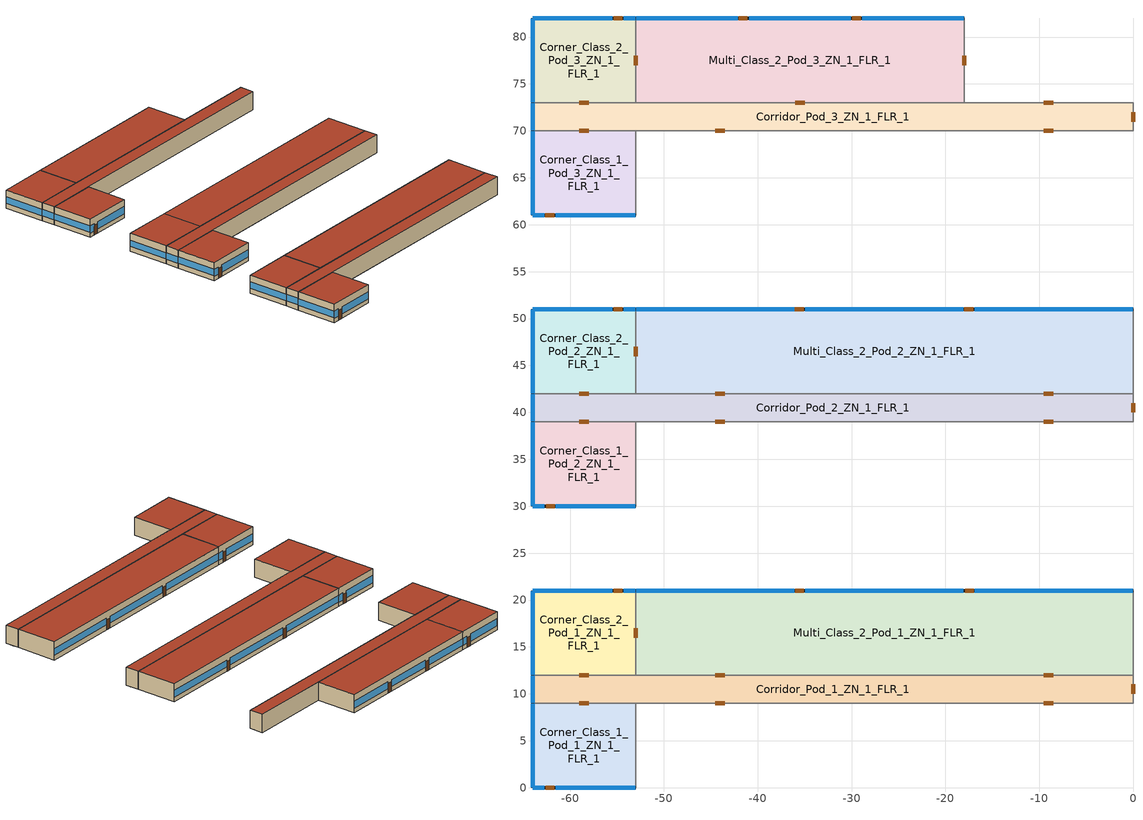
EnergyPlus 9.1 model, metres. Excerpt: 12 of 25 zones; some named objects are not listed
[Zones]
Corner_Class_1_Pod_1_ZN_1_FLR_1
 floor ground (ext_slab_6in_with_carpet): -64,9 -53,9 -53,0 -64,0 z0
 wall outside (nonres_ext_wall): -64,9 -64,0 -53,0 z0:4
 wall to Multi_Class_1_Pod_1_ZN_1_FLR_1 (int_wall): -53,0 -53,9 z0:4
 wall to Corridor_Pod_1_ZN_1_FLR_1 (int_wall): -53,9 -64,9 z0:4
 window (Window_U_0.40_SHGC_0.38): -63.95,0 -62.73,0 / -61.51,0 -53.05,0 z0.92:2.51; -64,8.95 -64,0.05 z1.1:2.52
 door (Swinging Door_con): -62.59,0 -61.68,0 z0:2.13
 door inside (OpaqueDoor): -58,9 -59,9 z0:2
 roof outside (nonres_roof): -64,0 -53,0 -53,9 -64,9 z4
Corner_Class_1_Pod_2_ZN_1_FLR_1
 floor ground (ext_slab_6in_with_carpet): -64,39 -53,39 -53,30 -64,30 z0
 wall outside (nonres_ext_wall): -64,39 -64,30 -53,30 z0:4
 wall to Multi_Class_1_Pod_2_ZN_1_FLR_1 (int_wall): -53,30 -53,39 z0:4
 wall to Corridor_Pod_2_ZN_1_FLR_1 (int_wall): -53,39 -64,39 z0:4
 window (Window_U_0.40_SHGC_0.38): -63.95,30 -62.73,30 / -61.51,30 -53.05,30 z0.92:2.51; -64,38.95 -64,30.05 z1.1:2.52
 door (Swinging Door_con): -62.53,30 -61.62,30 z0:2.13
 door inside (OpaqueDoor): -58,39 -59,39 z0:2
 roof outside (nonres_roof): -64,30 -53,30 -53,39 -64,39 z4
Corner_Class_1_Pod_3_ZN_1_FLR_1
 floor ground (ext_slab_6in_with_carpet): -64,70 -53,70 -53,61 -64,61 z0
 wall outside (nonres_ext_wall): -64,70 -64,61 -53,61 z0:4
 wall to Multi_Class_1_Pod_3_ZN_1_FLR_1 (int_wall): -53,61 -53,70 z0:4
 wall to Corridor_Pod_3_ZN_1_FLR_1 (int_wall): -53,70 -64,70 z0:4
 window (Window_U_0.40_SHGC_0.38): -63.95,61 -62.73,61 / -61.51,61 -53.05,61 z0.92:2.51; -64,69.95 -64,61.05 z1.1:2.52
 door (Swinging Door_con): -62.62,61 -61.7,61 z0:2.13
 door inside (OpaqueDoor): -58,70 -59,70 z0:2
 roof outside (nonres_roof): -64,61 -53,61 -53,70 -64,70 z4
Corner_Class_2_Pod_1_ZN_1_FLR_1
 floor ground (ext_slab_6in_with_carpet): -64,21 -53,21 -53,12 -64,12 z0
 wall outside (nonres_ext_wall): -53,21 -64,21 -64,12 z0:4
 wall to Corridor_Pod_1_ZN_1_FLR_1 (int_wall): -64,12 -53,12 z0:4
 wall to Multi_Class_2_Pod_1_ZN_1_FLR_1 (int_wall): -53,12 -53,21 z0:4
 window (Window_U_0.40_SHGC_0.38): -53.05,21 -54.27,21 / -55.49,21 -63.95,21 z0.92:2.51; -64,20.95 -64,12.05 z1.1:2.52
 door (Swinging Door_con): -54.43,21 -55.34,21 z0:2.13
 door inside (OpaqueDoor): -59,12 -58,12 / -53,16 -53,17 z0:2
 roof outside (nonres_roof): -64,12 -53,12 -53,21 -64,21 z4
Corner_Class_2_Pod_2_ZN_1_FLR_1
 floor ground (ext_slab_6in_with_carpet): -64,51 -53,51 -53,42 -64,42 z0
 wall outside (nonres_ext_wall): -53,51 -64,51 -64,42 z0:4
 wall to Corridor_Pod_2_ZN_1_FLR_1 (int_wall): -64,42 -53,42 z0:4
 wall to Multi_Class_2_Pod_2_ZN_1_FLR_1 (int_wall): -53,42 -53,51 z0:4
 window (Window_U_0.40_SHGC_0.38): -53.05,51 -54.27,51 / -55.49,51 -63.95,51 z0.92:2.51; -64,50.95 -64,42.05 z1.1:2.52
 door (Swinging Door_con): -54.45,51 -55.36,51 z0:2.13
 door inside (OpaqueDoor): -59,42 -58,42 / -53,46 -53,47 z0:2
 roof outside (nonres_roof): -64,42 -53,42 -53,51 -64,51 z4
Corner_Class_2_Pod_3_ZN_1_FLR_1
 floor ground (ext_slab_6in_with_carpet): -64,82 -53,82 -53,73 -64,73 z0
 wall outside (nonres_ext_wall): -53,82 -64,82 -64,73 z0:4
 wall to Corridor_Pod_3_ZN_1_FLR_1 (int_wall): -64,73 -53,73 z0:4
 wall to Multi_Class_2_Pod_3_ZN_1_FLR_1 (int_wall): -53,73 -53,82 z0:4
 window (Window_U_0.40_SHGC_0.38): -53.05,82 -54.27,82 / -55.52,82 -63.95,82 z0.92:2.51; -64,81.95 -64,73.05 z1.1:2.52
 door (Swinging Door_con): -54.44,82 -55.36,82 z0:2.13
 door inside (OpaqueDoor): -59,73 -58,73 / -53,77 -53,78 z0:2
 roof outside (nonres_roof): -64,73 -53,73 -53,82 -64,82 z4
Corridor_Pod_1_ZN_1_FLR_1
 floor ground (ext_slab_6in_with_carpet): -64,12 0,12 0,9 -64,9 z0
 wall outside (nonres_ext_wall): -64,12 -64,9 z0:4
 wall to Multi_Class_1_Pod_1_ZN_1_FLR_1 (int_wall): -53,9 0,9 z0:4
 wall to Main_Corridor_ZN_1_FLR_1 (int_wall): 0,9 0,12 z0:4
 wall to Multi_Class_2_Pod_1_ZN_1_FLR_1 (int_wall): 0,12 -53,12 z0:4
 window (Window_U_0.40_SHGC_0.38): -64,11.95 -64,9.05 z1.1:2.55
 door inside (OpaqueDoor): 0,10 0,11 / -44.5,9 -43.5,9 / -9.5,9 -8.5,9 / -43.5,12 -44.5,12 / -8.5,12 -9.5,12 z0:2
 roof outside (nonres_roof): -64,9 0,9 0,12 -64,12 z4
Corridor_Pod_2_ZN_1_FLR_1
 floor ground (ext_slab_6in_with_carpet): -64,42 0,42 0,39 -64,39 z0
 wall outside (nonres_ext_wall): -64,42 -64,39 z0:4
 wall to Multi_Class_1_Pod_2_ZN_1_FLR_1 (int_wall): -53,39 0,39 z0:4
 wall to Main_Corridor_ZN_1_FLR_1 (int_wall): 0,39 0,42 z0:4
 wall to Multi_Class_2_Pod_2_ZN_1_FLR_1 (int_wall): 0,42 -53,42 z0:4
 window (Window_U_0.40_SHGC_0.38): -64,41.95 -64,39.05 z1.1:2.55
 door inside (OpaqueDoor): 0,40 0,41 / -44.5,39 -43.5,39 / -9.5,39 -8.5,39 / -43.5,42 -44.5,42 / -8.5,42 -9.5,42 z0:2
 roof outside (nonres_roof): -64,39 0,39 0,42 -64,42 z4
Corridor_Pod_3_ZN_1_FLR_1
 floor ground (ext_slab_6in_with_carpet): -64,73 0,73 0,70 -64,70 z0
 wall outside (nonres_ext_wall): -64,73 -64,70 z0:4
 wall to Multi_Class_1_Pod_3_ZN_1_FLR_1 (int_wall): -53,70 0,70 z0:4
 wall to Library_Media_Center_ZN_1_FLR_1 (int_wall): 0,70 0,73 z0:4
 wall to Computer_Class_ZN_1_FLR_1 (int_wall): 0,73 -18,73 z0:4
 wall to Multi_Class_2_Pod_3_ZN_1_FLR_1 (int_wall): -18,73 -53,73 z0:4
 window (Window_U_0.40_SHGC_0.38): -64,72.95 -64,70.05 z1.1:2.55
 door inside (OpaqueDoor): 0,71 0,72 / -8.5,73 -9.5,73 / -9.5,70 -8.5,70 / -44.5,70 -43.5,70 / -35,73 -36,73 z0:2
 roof outside (nonres_roof): -64,70 0,70 0,73 -64,73 z4
Multi_Class_2_Pod_1_ZN_1_FLR_1
 floor ground (ext_slab_6in_with_carpet): -53,21 0,21 0,12 -53,12 z0
 wall outside (nonres_ext_wall): 0,21 -53,21 z0:4
 wall to Main_Corridor_ZN_1_FLR_1 (int_wall): 0,12 0,21 z0:4
 window (Window_U_0.40_SHGC_0.38): -0.05,21 -16.87,21 / -18.09,21 -34.91,21 / -36.13,21 -52.95,21 z1.03:2.5
 door (Swinging Door_con): -16.98,21 -17.89,21 / -35.09,21 -36.01,21 z0:2.13
 roof outside (nonres_roof): -53,12 0,12 0,21 -53,21 z4
Multi_Class_2_Pod_2_ZN_1_FLR_1
 floor ground (ext_slab_6in_with_carpet): -53,51 0,51 0,42 -53,42 z0
 wall outside (nonres_ext_wall): 0,51 -53,51 z0:4
 wall to Main_Corridor_ZN_1_FLR_1 (int_wall): 0,42 0,51 z0:4
 window (Window_U_0.40_SHGC_0.38): -0.05,51 -16.87,51 / -18.09,51 -34.91,51 / -36.13,51 -52.95,51 z1.03:2.5
 door (Swinging Door_con): -17.05,51 -17.96,51 / -35.11,51 -36.02,51 z0:2.13
 roof outside (nonres_roof): -53,42 0,42 0,51 -53,51 z4
Multi_Class_2_Pod_3_ZN_1_FLR_1
 floor ground (ext_slab_6in_with_carpet): -53,82 -18,82 -18,73 -53,73 z0
 wall outside (nonres_ext_wall): -18,82 -53,82 z0:4
 wall to Computer_Class_ZN_1_FLR_1 (int_wall): -18,73 -18,82 z0:4
 window (Window_U_0.40_SHGC_0.38): -18.05,82 -28.87,82 / -30.09,82 -40.91,82 / -42.13,82 -52.95,82 z0.99:2.5
 door (Swinging Door_con): -29,82 -29.92,82 / -41.09,82 -42.01,82 z0:2.13
 door inside (OpaqueDoor): -18,77 -18,78 z0:2
 roof outside (nonres_roof): -53,73 -18,73 -18,82 -53,82 z4
[Building]
Primary School: Loads convergence tolerance value=0.5; Maximum number of warmup days=25; Minimum number of warmup days=6; North axis=0; Solar distribution=FullInteriorAndExterior; Temperature convergence tolerance value=0.5; Terrain=City
[Site:GroundTemperature:BuildingSurface]
20.68, 20.64, 20.65, 20.65, 20.7, 22.97, 23.33, 23.41, 23.45, 21.17, 20.85, 20.74
[Site:GroundTemperature:Undisturbed:KusudaAchenbach]
Vertical Ground Heat Exchanger Ground Temps: 3.2, 16, 8, 920, 2551.09, 0.692626
[Site:Location]
Denver-Aurora-Buckley.AFB_CO_USA: Elevation=1726; Latitude=39.72; Longitude=-104.75; Time zone=-7
[Site:WaterMainsTemperature]
Annual average outdoor air temperature=9.95; Calculation method=Correlation; Maximum difference in monthly average outdoor air temperatures=23.7
[SizingPeriod:DesignDay] Barometric pressure=82237; Day of month=21; Daylight saving time indicator=No; Dry bulb temperature range modifier type=DefaultMultipliers; Humidity condition type=WetBulb; Rain indicator=No; Snow indicator=No
Name | Ashrae clear sky optical depth for beam irradiance taub | Ashrae clear sky optical depth for diffuse irradiance taud | Daily dry bulb temperature range | Day type | Maximum dry bulb temperature | Month | Solar model indicator | Wetbulb or dewpoint at maximum dry bulb | Wind direction | Wind speed | Sky clearness
Denver-Aurora-Buckley.AFB_CO_USA Ann Clg .4% Condns DB=>MWB | 0.423 | 2.02 | 14.8 | SummerDesignDay | 33.9 | 7 | ASHRAETau | 15 | 30 | 3.6
Denver-Aurora-Buckley.AFB_CO_USA Ann Htg 99.6% Condns DB |  |  | 0 | WinterDesignDay | -17.9 | 12 | ASHRAEClearSky | -17.9 | 180 | 2.5 | 0
[Construction]
InteriorFurnishings: Std Wood 6inch
OpaqueDoor: Std Opaque Door Panel
Swinging Door_con: Opaque Door panel_con
Window_U_0.40_SHGC_0.38: Glass_8652_LayerAvg, Gap_1_W_0_0127, Glass_102_LayerAvg
ext_slab_6in_with_carpet: 150mm Normalweight concrete floor, CP02 CARPET PAD
int_wall: G01 13mm gypsum board, G01 13mm gypsum board
nonres_ext_wall: F07 25mm stucco, G01 16mm gypsum board, Nonres_Exterior_Wall_Insulation, G01 16mm gypsum board
nonres_roof: F13 Built-up roofing, Nonres_Roof_Insulation, F08 Metal surface
[Material]
Name | Conductivity | Density | Roughness | Specific heat | Thickness | Solar absorptance | Thermal absorptance | Visible absorptance
150mm Normalweight concrete floor | 2.31 | 2322 | MediumRough | 832 | 0.1524
F07 25mm stucco | 0.72 | 1856 | Smooth | 840 | 0.0254 | 0.7 | 0.9 | 0.7
F08 Metal surface | 45.28 | 7824 | Smooth | 500 | 0.0008
F13 Built-up roofing | 0.16 | 1120 | Rough | 1460 | 0.0095 | 0.77 | 0.9
G01 13mm gypsum board | 0.16 | 800 | Smooth | 1090 | 0.0127 | 0.7 | 0.9 | 0.5
G01 16mm gypsum board | 0.16 | 800 | MediumSmooth | 1090 | 0.0159
Std Wood 6inch | 0.12 | 540 | MediumSmooth | 1210 | 0.15 | 0.7 | 0.9 | 0.7
[Material:NoMass] Solar absorptance=0.7; Thermal absorptance=0.9
Name | Roughness | Thermal resistance | Visible absorptance
CP02 CARPET PAD | VeryRough | 0.21648 | 0.8
Nonres_Exterior_Wall_Insulation | MediumSmooth | 2.81828 | 0.7
Nonres_Roof_Insulation | MediumSmooth | 5.30668 | 0.7
Opaque Door panel_con | MediumRough | 0.475964 | 0.7
Std Opaque Door Panel | MediumRough | 0.123457 | 0.7
[WindowMaterial:Gas]
Gap_1_W_0_0127: Gas type=Air; Thickness=0.0127
[WindowMaterial:Glazing] Front side infrared hemispherical emissivity=0.84; Infrared transmittance at normal incidence=0; Optical data type=SpectralAverage
Name | Back side infrared hemispherical emissivity | Back side solar reflectance at normal incidence | Back side visible reflectance at normal incidence | Conductivity | Front side solar reflectance at normal incidence | Front side visible reflectance at normal incidence | Solar transmittance at normal incidence | Thickness | Visible transmittance at normal incidence
Glass_102_LayerAvg | 0.84 | 0.0748545 | 0.082564 | 1 | 0.0747638 | 0.082563 | 0.833848 | 0.003048 | 0.89926
Glass_8652_LayerAvg | 0.39 | 0.462105 | 0.306829 | 0.962 | 0.298987 | 0.209449 | 0.343691 | 0.003059 | 0.487937
[AvailabilityManager:Scheduled] Schedule=FANAVAILSCHED
AHU Bath Availability 1; AHU Cafeteria Availability 1; AHU Computer_Class Availability 1; AHU Corner_Class_1_Pod_1 Availability 1; AHU Corner_Class_1_Pod_2 Availability 1; AHU Corner_Class_1_Pod_3 Availability 1; AHU Corner_Class_2_Pod_1 Availability 1; AHU Corner_Class_2_Pod_2 Availability 1; AHU Corner_Class_2_Pod_3 Availability 1; AHU Corridor_Pod_1 Availability 1; AHU Corridor_Pod_2 Availability 1; AHU Corridor_Pod_3 Availability 1; AHU Gym Availability 1; AHU Kitchen Availability 1; AHU Library_Media_Center Availability 1; AHU Lobby Availability 1; AHU Main_Corridor Availability 1; AHU Mech Availability 1; AHU Multi_Class_1_Pod_1 Availability 1; AHU Multi_Class_1_Pod_2 Availability 1; AHU Multi_Class_1_Pod_3 Availability 1; AHU Multi_Class_2_Pod_1 Availability 1; AHU Multi_Class_2_Pod_2 Availability 1; AHU Multi_Class_2_Pod_3 Availability 1; AHU Offices Availability 1; Condenser Circ Pump Availability; Cooling Pump Availability; Heating Pump Availability
[Daylighting:Controls] Fraction of zone controlled by reference point 1=1; Illuminance setpoint at reference point 1=500; Fraction of zone controlled by reference point 2=0; Illuminance setpoint at reference point 2=500; Daylighting method=SplitFlux; Lighting control type=Stepped; Maximum allowable discomfort glare index=22; Minimum input power fraction for continuous or continuousoff dimming control=0.3; Minimum light output fraction for continuous or continuousoff dimming control=0.2; Number of stepped control steps=3; Probability lighting will be reset when needed in manual stepped control=1
Name | Zone | Daylighting reference point name 1 | Daylighting reference point name 2 | Glare calculation azimuth angle of view direction clockwise from zone y axis | Glare calculation daylighting reference point
Corner_Class_1_Pod_1_ZN_1_FLR_1_DaylCtrl | Corner_Class_1_Pod_1_ZN_1_FLR_1 | Corner_Class_1_Pod_1_ZN_1_FLR_1_DaylRefPt1 | Corner_Class_1_Pod_1_ZN_1_FLR_1_DaylRefPt2 | 180 | Corner_Class_1_Pod_1_ZN_1_FLR_1_DaylRefPt1
Corner_Class_1_Pod_2_ZN_1_FLR_1_DaylCtrl | Corner_Class_1_Pod_2_ZN_1_FLR_1 | Corner_Class_1_Pod_2_ZN_1_FLR_1_DaylRefPt1 | Corner_Class_1_Pod_2_ZN_1_FLR_1_DaylRefPt2 | 180 | Corner_Class_1_Pod_2_ZN_1_FLR_1_DaylRefPt1
Corner_Class_1_Pod_3_ZN_1_FLR_1_DaylCtrl | Corner_Class_1_Pod_3_ZN_1_FLR_1 | Corner_Class_1_Pod_3_ZN_1_FLR_1_DaylRefPt1 | Corner_Class_1_Pod_3_ZN_1_FLR_1_DaylRefPt2 | 180 | Corner_Class_1_Pod_3_ZN_1_FLR_1_DaylRefPt1
Corner_Class_2_Pod_1_ZN_1_FLR_1_DaylCtrl | Corner_Class_2_Pod_1_ZN_1_FLR_1 | Corner_Class_2_Pod_1_ZN_1_FLR_1_DaylRefPt1 | Corner_Class_2_Pod_1_ZN_1_FLR_1_DaylRefPt2 | 270 | Corner_Class_2_Pod_1_ZN_1_FLR_1_DaylRefPt1
Corner_Class_2_Pod_2_ZN_1_FLR_1_DaylCtrl | Corner_Class_2_Pod_2_ZN_1_FLR_1 | Corner_Class_2_Pod_2_ZN_1_FLR_1_DaylRefPt1 | Corner_Class_2_Pod_2_ZN_1_FLR_1_DaylRefPt2 | 270 | Corner_Class_2_Pod_2_ZN_1_FLR_1_DaylRefPt1
Corner_Class_2_Pod_3_ZN_1_FLR_1_DaylCtrl | Corner_Class_2_Pod_3_ZN_1_FLR_1 | Corner_Class_2_Pod_3_ZN_1_FLR_1_DaylRefPt1 | Corner_Class_2_Pod_3_ZN_1_FLR_1_DaylRefPt2 | 270 | Corner_Class_2_Pod_3_ZN_1_FLR_1_DaylRefPt1
Multi_Class_2_Pod_1_ZN_1_FLR_1_DaylCtrl | Multi_Class_2_Pod_1_ZN_1_FLR_1 | Multi_Class_2_Pod_1_ZN_1_FLR_1_DaylRefPt1 | Multi_Class_2_Pod_1_ZN_1_FLR_1_DaylRefPt2 | 0 | Multi_Class_2_Pod_1_ZN_1_FLR_1_DaylRefPt1
Multi_Class_2_Pod_2_ZN_1_FLR_1_DaylCtrl | Multi_Class_2_Pod_2_ZN_1_FLR_1 | Multi_Class_2_Pod_2_ZN_1_FLR_1_DaylRefPt1 | Multi_Class_2_Pod_2_ZN_1_FLR_1_DaylRefPt2 | 0 | Multi_Class_2_Pod_2_ZN_1_FLR_1_DaylRefPt1
Multi_Class_2_Pod_3_ZN_1_FLR_1_DaylCtrl | Multi_Class_2_Pod_3_ZN_1_FLR_1 | Multi_Class_2_Pod_3_ZN_1_FLR_1_DaylRefPt1 | Multi_Class_2_Pod_3_ZN_1_FLR_1_DaylRefPt2 | 0 | Multi_Class_2_Pod_3_ZN_1_FLR_1_DaylRefPt1
[ElectricEquipment] Design level calculation method=EquipmentLevel; End use subcategory=General; Fraction latent=0; Fraction lost=0; Fraction radiant=0.5; Schedule=BLDG_EQUIP_SCH
Name | Zone or zonelist | Design level
Corner_Class_1_Pod_1_ZN_1_FLR_1_PlugMisc_Equip | Corner_Class_1_Pod_1_ZN_1_FLR_1 | 1485
Corner_Class_1_Pod_2_ZN_1_FLR_1_PlugMisc_Equip | Corner_Class_1_Pod_2_ZN_1_FLR_1 | 1485
Corner_Class_1_Pod_3_ZN_1_FLR_1_PlugMisc_Equip | Corner_Class_1_Pod_3_ZN_1_FLR_1 | 1485
Corner_Class_2_Pod_1_ZN_1_FLR_1_PlugMisc_Equip | Corner_Class_2_Pod_1_ZN_1_FLR_1 | 1485
Corner_Class_2_Pod_2_ZN_1_FLR_1_PlugMisc_Equip | Corner_Class_2_Pod_2_ZN_1_FLR_1 | 1485
Corner_Class_2_Pod_3_ZN_1_FLR_1_PlugMisc_Equip | Corner_Class_2_Pod_3_ZN_1_FLR_1 | 1485
Corridor_Pod_1_ZN_1_FLR_1_PlugMisc_Equip | Corridor_Pod_1_ZN_1_FLR_1 | 768
Corridor_Pod_2_ZN_1_FLR_1_PlugMisc_Equip | Corridor_Pod_2_ZN_1_FLR_1 | 768
Corridor_Pod_3_ZN_1_FLR_1_PlugMisc_Equip | Corridor_Pod_3_ZN_1_FLR_1 | 768
Multi_Class_2_Pod_1_ZN_1_FLR_1_PlugMisc_Equip | Multi_Class_2_Pod_1_ZN_1_FLR_1 | 7155
Multi_Class_2_Pod_2_ZN_1_FLR_1_PlugMisc_Equip | Multi_Class_2_Pod_2_ZN_1_FLR_1 | 7155
Multi_Class_2_Pod_3_ZN_1_FLR_1_PlugMisc_Equip | Multi_Class_2_Pod_3_ZN_1_FLR_1 | 4725
[EnergyManagementSystem:Actuator] Actuated component type=Ideal Loads Air System
Name | Actuated component control type | Actuated component unique
Bath_SupplyAirFlow | Air Mass Flow Rate | HVAC_Bath
Bath_SupplyAirTemp | Air Temperature | HVAC_Bath
Cafeteria_SupplyAirFlow | Air Mass Flow Rate | HVAC_Cafeteria
Cafeteria_SupplyAirTemp | Air Temperature | HVAC_Cafeteria
ComputerClass_SupplyAirFlow | Air Mass Flow Rate | HVAC_ComputerClass
ComputerClass_SupplyAirTemp | Air Temperature | HVAC_ComputerClass
CornerClass1Pod1_SupplyAirFlow | Air Mass Flow Rate | HVAC_CornerClass1Pod1
CornerClass1Pod1_SupplyAirTemp | Air Temperature | HVAC_CornerClass1Pod1
CornerClass1Pod2_SupplyAirFlow | Air Mass Flow Rate | HVAC_CornerClass1Pod2
CornerClass1Pod2_SupplyAirTemp | Air Temperature | HVAC_CornerClass1Pod2
CornerClass1Pod3_SupplyAirFlow | Air Mass Flow Rate | HVAC_CornerClass1Pod3
CornerClass1Pod3_SupplyAirTemp | Air Temperature | HVAC_CornerClass1Pod3
CornerClass2Pod1_SupplyAirFlow | Air Mass Flow Rate | HVAC_CornerClass2Pod1
CornerClass2Pod1_SupplyAirTemp | Air Temperature | HVAC_CornerClass2Pod1
CornerClass2Pod2_SupplyAirFlow | Air Mass Flow Rate | HVAC_CornerClass2Pod2
CornerClass2Pod2_SupplyAirTemp | Air Temperature | HVAC_CornerClass2Pod2
CornerClass2Pod3_SupplyAirFlow | Air Mass Flow Rate | HVAC_CornerClass2Pod3
CornerClass2Pod3_SupplyAirTemp | Air Temperature | HVAC_CornerClass2Pod3
CorridorPod1_SupplyAirFlow | Air Mass Flow Rate | HVAC_CorridorPod1
CorridorPod1_SupplyAirTemp | Air Temperature | HVAC_CorridorPod1
CorridorPod2_SupplyAirFlow | Air Mass Flow Rate | HVAC_CorridorPod2
CorridorPod2_SupplyAirTemp | Air Temperature | HVAC_CorridorPod2
CorridorPod3_SupplyAirFlow | Air Mass Flow Rate | HVAC_CorridorPod3
CorridorPod3_SupplyAirTemp | Air Temperature | HVAC_CorridorPod3
Gym_SupplyAirFlow | Air Mass Flow Rate | HVAC_Gym
Gym_SupplyAirTemp | Air Temperature | HVAC_Gym
Kitchen_SupplyAirFlow | Air Mass Flow Rate | HVAC_Kitchen
Kitchen_SupplyAirTemp | Air Temperature | HVAC_Kitchen
LibraryMediaCenter_SupplyAirFlow | Air Mass Flow Rate | HVAC_LibraryMediaCenter
LibraryMediaCenter_SupplyAirTemp | Air Temperature | HVAC_LibraryMediaCenter
Lobby_SupplyAirFlow | Air Mass Flow Rate | HVAC_Lobby
Lobby_SupplyAirTemp | Air Temperature | HVAC_Lobby
MainCorridor_SupplyAirFlow | Air Mass Flow Rate | HVAC_MainCorridor
MainCorridor_SupplyAirTemp | Air Temperature | HVAC_MainCorridor
Mech_SupplyAirFlow | Air Mass Flow Rate | HVAC_Mech
Mech_SupplyAirTemp | Air Temperature | HVAC_Mech
MultiClass1Pod1_SupplyAirFlow | Air Mass Flow Rate | HVAC_MultiClass1Pod1
MultiClass1Pod1_SupplyAirTemp | Air Temperature | HVAC_MultiClass1Pod1
MultiClass1Pod2_SupplyAirFlow | Air Mass Flow Rate | HVAC_MultiClass1Pod2
MultiClass1Pod2_SupplyAirTemp | Air Temperature | HVAC_MultiClass1Pod2
MultiClass1Pod3_SupplyAirFlow | Air Mass Flow Rate | HVAC_MultiClass1Pod3
MultiClass1Pod3_SupplyAirTemp | Air Temperature | HVAC_MultiClass1Pod3
MultiClass2Pod1_SupplyAirFlow | Air Mass Flow Rate | HVAC_MultiClass2Pod1
MultiClass2Pod1_SupplyAirTemp | Air Temperature | HVAC_MultiClass2Pod1
MultiClass2Pod2_SupplyAirFlow | Air Mass Flow Rate | HVAC_MultiClass2Pod2
MultiClass2Pod2_SupplyAirTemp | Air Temperature | HVAC_MultiClass2Pod2
MultiClass2Pod3_SupplyAirFlow | Air Mass Flow Rate | HVAC_MultiClass2Pod3
MultiClass2Pod3_SupplyAirTemp | Air Temperature | HVAC_MultiClass2Pod3
Offices_SupplyAirFlow | Air Mass Flow Rate | HVAC_Offices
Offices_SupplyAirTemp | Air Temperature | HVAC_Offices
[EnergyManagementSystem:Program]
SetProgram_Bath: Set Bath_SupplyAirFlow = SupplyAirFlow_Bath; Set Bath_SupplyAirTemp = SupplyAirTemp_Bath
SetProgram_Cafeteria: Set Cafeteria_SupplyAirFlow = SupplyAirFlow_Cafeteria; Set Cafeteria_SupplyAirTemp = SupplyAirTemp_Cafeteria
SetProgram_ComputerClass: Set ComputerClass_SupplyAirFlow = SupplyAirFlow_ComputerClass; Set ComputerClass_SupplyAirTemp = SupplyAirTemp_ComputerClass
SetProgram_CornerClass1Pod1: Set CornerClass1Pod1_SupplyAirFlow = SupplyAirFlow_CornerClass1Pod1; Set CornerClass1Pod1_SupplyAirTemp = SupplyAirTemp_CornerClass1Pod1
SetProgram_CornerClass1Pod2: Set CornerClass1Pod2_SupplyAirFlow = SupplyAirFlow_CornerClass1Pod2; Set CornerClass1Pod2_SupplyAirTemp = SupplyAirTemp_CornerClass1Pod2
SetProgram_CornerClass1Pod3: Set CornerClass1Pod3_SupplyAirFlow = SupplyAirFlow_CornerClass1Pod3; Set CornerClass1Pod3_SupplyAirTemp = SupplyAirTemp_CornerClass1Pod3
SetProgram_CornerClass2Pod1: Set CornerClass2Pod1_SupplyAirFlow = SupplyAirFlow_CornerClass2Pod1; Set CornerClass2Pod1_SupplyAirTemp = SupplyAirTemp_CornerClass2Pod1
SetProgram_CornerClass2Pod2: Set CornerClass2Pod2_SupplyAirFlow = SupplyAirFlow_CornerClass2Pod2; Set CornerClass2Pod2_SupplyAirTemp = SupplyAirTemp_CornerClass2Pod2
SetProgram_CornerClass2Pod3: Set CornerClass2Pod3_SupplyAirFlow = SupplyAirFlow_CornerClass2Pod3; Set CornerClass2Pod3_SupplyAirTemp = SupplyAirTemp_CornerClass2Pod3
SetProgram_CorridorPod1: Set CorridorPod1_SupplyAirFlow = SupplyAirFlow_CorridorPod1; Set CorridorPod1_SupplyAirTemp = SupplyAirTemp_CorridorPod1
SetProgram_CorridorPod2: Set CorridorPod2_SupplyAirFlow = SupplyAirFlow_CorridorPod2; Set CorridorPod2_SupplyAirTemp = SupplyAirTemp_CorridorPod2
SetProgram_CorridorPod3: Set CorridorPod3_SupplyAirFlow = SupplyAirFlow_CorridorPod3; Set CorridorPod3_SupplyAirTemp = SupplyAirTemp_CorridorPod3
SetProgram_Gym: Set Gym_SupplyAirFlow = SupplyAirFlow_Gym; Set Gym_SupplyAirTemp = SupplyAirTemp_Gym
SetProgram_Kitchen: Set Kitchen_SupplyAirFlow = SupplyAirFlow_Kitchen; Set Kitchen_SupplyAirTemp = SupplyAirTemp_Kitchen
SetProgram_LibraryMediaCenter: Set LibraryMediaCenter_SupplyAirFlow = SupplyAirFlow_LibraryMediaCenter; Set LibraryMediaCenter_SupplyAirTemp = SupplyAirTemp_LibraryMediaCenter
SetProgram_Lobby: Set Lobby_SupplyAirFlow = SupplyAirFlow_Lobby; Set Lobby_SupplyAirTemp = SupplyAirTemp_Lobby
SetProgram_MainCorridor: Set MainCorridor_SupplyAirFlow = SupplyAirFlow_MainCorridor; Set MainCorridor_SupplyAirTemp = SupplyAirTemp_MainCorridor
SetProgram_Mech: Set Mech_SupplyAirFlow = SupplyAirFlow_Mech; Set Mech_SupplyAirTemp = SupplyAirTemp_Mech
SetProgram_MultiClass1Pod1: Set MultiClass1Pod1_SupplyAirFlow = SupplyAirFlow_MultiClass1Pod1; Set MultiClass1Pod1_SupplyAirTemp = SupplyAirTemp_MultiClass1Pod1
SetProgram_MultiClass1Pod2: Set MultiClass1Pod2_SupplyAirFlow = SupplyAirFlow_MultiClass1Pod2; Set MultiClass1Pod2_SupplyAirTemp = SupplyAirTemp_MultiClass1Pod2
SetProgram_MultiClass1Pod3: Set MultiClass1Pod3_SupplyAirFlow = SupplyAirFlow_MultiClass1Pod3; Set MultiClass1Pod3_SupplyAirTemp = SupplyAirTemp_MultiClass1Pod3
SetProgram_MultiClass2Pod1: Set MultiClass2Pod1_SupplyAirFlow = SupplyAirFlow_MultiClass2Pod1; Set MultiClass2Pod1_SupplyAirTemp = SupplyAirTemp_MultiClass2Pod1
SetProgram_MultiClass2Pod2: Set MultiClass2Pod2_SupplyAirFlow = SupplyAirFlow_MultiClass2Pod2; Set MultiClass2Pod2_SupplyAirTemp = SupplyAirTemp_MultiClass2Pod2
SetProgram_MultiClass2Pod3: Set MultiClass2Pod3_SupplyAirFlow = SupplyAirFlow_MultiClass2Pod3; Set MultiClass2Pod3_SupplyAirTemp = SupplyAirTemp_MultiClass2Pod3
SetProgram_Offices: Set Offices_SupplyAirFlow = SupplyAirFlow_Offices; Set Offices_SupplyAirTemp = SupplyAirTemp_Offices
[EnergyManagementSystem:ProgramCallingManager]
Calling_Manager_Bath: BeginTimestepBeforePredictor; SetProgram_Bath
Calling_Manager_Cafeteria: BeginTimestepBeforePredictor; SetProgram_Cafeteria
Calling_Manager_ComputerClass: BeginTimestepBeforePredictor; SetProgram_ComputerClass
Calling_Manager_CornerClass1Pod1: BeginTimestepBeforePredictor; SetProgram_CornerClass1Pod1
Calling_Manager_CornerClass1Pod2: BeginTimestepBeforePredictor; SetProgram_CornerClass1Pod2
Calling_Manager_CornerClass1Pod3: BeginTimestepBeforePredictor; SetProgram_CornerClass1Pod3
Calling_Manager_CornerClass2Pod1: BeginTimestepBeforePredictor; SetProgram_CornerClass2Pod1
Calling_Manager_CornerClass2Pod2: BeginTimestepBeforePredictor; SetProgram_CornerClass2Pod2
Calling_Manager_CornerClass2Pod3: BeginTimestepBeforePredictor; SetProgram_CornerClass2Pod3
Calling_Manager_CorridorPod1: BeginTimestepBeforePredictor; SetProgram_CorridorPod1
Calling_Manager_CorridorPod2: BeginTimestepBeforePredictor; SetProgram_CorridorPod2
Calling_Manager_CorridorPod3: BeginTimestepBeforePredictor; SetProgram_CorridorPod3
Calling_Manager_Gym: BeginTimestepBeforePredictor; SetProgram_Gym
Calling_Manager_Kitchen: BeginTimestepBeforePredictor; SetProgram_Kitchen
Calling_Manager_LibraryMediaCenter: BeginTimestepBeforePredictor; SetProgram_LibraryMediaCenter
Calling_Manager_Lobby: BeginTimestepBeforePredictor; SetProgram_Lobby
Calling_Manager_MainCorridor: BeginTimestepBeforePredictor; SetProgram_MainCorridor
Calling_Manager_Mech: BeginTimestepBeforePredictor; SetProgram_Mech
Calling_Manager_MultiClass1Pod1: BeginTimestepBeforePredictor; SetProgram_MultiClass1Pod1
Calling_Manager_MultiClass1Pod2: BeginTimestepBeforePredictor; SetProgram_MultiClass1Pod2
Calling_Manager_MultiClass1Pod3: BeginTimestepBeforePredictor; SetProgram_MultiClass1Pod3
Calling_Manager_MultiClass2Pod1: BeginTimestepBeforePredictor; SetProgram_MultiClass2Pod1
Calling_Manager_MultiClass2Pod2: BeginTimestepBeforePredictor; SetProgram_MultiClass2Pod2
Calling_Manager_MultiClass2Pod3: BeginTimestepBeforePredictor; SetProgram_MultiClass2Pod3
Calling_Manager_Offices: BeginTimestepBeforePredictor; SetProgram_Offices
[EnergyManagementSystem:Sensor]
On_Off: Output variable or output meter index key=FANAVAILSCHED; Output variable or output meter=Schedule Value
[Exterior:Lights] Control option=AstronomicalClock; End use subcategory=General
Name | Design level | Schedule
Exterior_Lights_a | 150.48 | Exterior_lighting_schedule_a
Exterior_Lights_b | 1645.9 | Exterior_lighting_schedule_b_2016
Exterior_Lights_c | 584.3 | Exterior_lighting_schedule_c_2016
[ExternalInterface]
ExternalInterface 1: Name of external interface=PtolemyServer
[ExternalInterface:Variable]
Name | Initial value
SupplyAirFlow_Bath; SupplyAirFlow_Cafeteria; SupplyAirFlow_ComputerClass; SupplyAirFlow_CornerClass1Pod1; SupplyAirFlow_CornerClass1Pod2; SupplyAirFlow_CornerClass1Pod3; SupplyAirFlow_CornerClass2Pod1; SupplyAirFlow_CornerClass2Pod2; SupplyAirFlow_CornerClass2Pod3; SupplyAirFlow_CorridorPod1; SupplyAirFlow_CorridorPod2; SupplyAirFlow_CorridorPod3; SupplyAirFlow_Gym; SupplyAirFlow_Kitchen; SupplyAirFlow_LibraryMediaCenter; SupplyAirFlow_Lobby; SupplyAirFlow_MainCorridor; SupplyAirFlow_Mech; SupplyAirFlow_MultiClass1Pod1; SupplyAirFlow_MultiClass1Pod2; SupplyAirFlow_MultiClass1Pod3; SupplyAirFlow_MultiClass2Pod1; SupplyAirFlow_MultiClass2Pod2; SupplyAirFlow_MultiClass2Pod3; SupplyAirFlow_Offices | 0.35
SupplyAirTemp_Bath; SupplyAirTemp_Cafeteria; SupplyAirTemp_ComputerClass; SupplyAirTemp_CornerClass1Pod1; SupplyAirTemp_CornerClass1Pod2; SupplyAirTemp_CornerClass1Pod3; SupplyAirTemp_CornerClass2Pod1; SupplyAirTemp_CornerClass2Pod2; SupplyAirTemp_CornerClass2Pod3; SupplyAirTemp_CorridorPod1; SupplyAirTemp_CorridorPod2; SupplyAirTemp_CorridorPod3; SupplyAirTemp_Gym; SupplyAirTemp_Kitchen; SupplyAirTemp_LibraryMediaCenter; SupplyAirTemp_Lobby; SupplyAirTemp_MainCorridor; SupplyAirTemp_Mech; SupplyAirTemp_MultiClass1Pod1; SupplyAirTemp_MultiClass1Pod2; SupplyAirTemp_MultiClass1Pod3; SupplyAirTemp_MultiClass2Pod1; SupplyAirTemp_MultiClass2Pod2; SupplyAirTemp_MultiClass2Pod3; SupplyAirTemp_Offices | 15
[InternalMass] Construction=InteriorFurnishings
Name | Zone | Surface area
Corner_Class_1_Pod_1_ZN_1_FLR_1_InternalMass_1 | Corner_Class_1_Pod_1_ZN_1_FLR_1 | 198
Corner_Class_1_Pod_2_ZN_1_FLR_1_InternalMass_1 | Corner_Class_1_Pod_2_ZN_1_FLR_1 | 198
Corner_Class_1_Pod_3_ZN_1_FLR_1_InternalMass_1 | Corner_Class_1_Pod_3_ZN_1_FLR_1 | 198
Corner_Class_2_Pod_1_ZN_1_FLR_1_InternalMass_1 | Corner_Class_2_Pod_1_ZN_1_FLR_1 | 198
Corner_Class_2_Pod_2_ZN_1_FLR_1_InternalMass_1 | Corner_Class_2_Pod_2_ZN_1_FLR_1 | 198
Corner_Class_2_Pod_3_ZN_1_FLR_1_InternalMass_1 | Corner_Class_2_Pod_3_ZN_1_FLR_1 | 198
Corridor_Pod_1_ZN_1_FLR_1_InternalMass_1 | Corridor_Pod_1_ZN_1_FLR_1 | 384
Corridor_Pod_2_ZN_1_FLR_1_InternalMass_1 | Corridor_Pod_2_ZN_1_FLR_1 | 384
Corridor_Pod_3_ZN_1_FLR_1_InternalMass_1 | Corridor_Pod_3_ZN_1_FLR_1 | 384
Multi_Class_2_Pod_1_ZN_1_FLR_1_InternalMass_1 | Multi_Class_2_Pod_1_ZN_1_FLR_1 | 954
Multi_Class_2_Pod_2_ZN_1_FLR_1_InternalMass_1 | Multi_Class_2_Pod_2_ZN_1_FLR_1 | 954
Multi_Class_2_Pod_3_ZN_1_FLR_1_InternalMass_1 | Multi_Class_2_Pod_3_ZN_1_FLR_1 | 630
[Lights] Design level calculation method=Watts/Area; End use subcategory=General; Fraction radiant=0.37; Fraction replaceable=1; Fraction visible=0.2; Return air fraction=0; Return air fraction calculated from plenum temperature=No
Name | Zone or zonelist | Schedule | Watts per zone floor area
Corner_Class_1_Pod_1_ZN_1_FLR_1_Lights | Corner_Class_1_Pod_1_ZN_1_FLR_1 | BLDG_LIGHT_CLASSROOM_SCH | 9.9028
Corner_Class_1_Pod_2_ZN_1_FLR_1_Lights | Corner_Class_1_Pod_2_ZN_1_FLR_1 | BLDG_LIGHT_CLASSROOM_SCH | 9.9028
Corner_Class_1_Pod_3_ZN_1_FLR_1_Lights | Corner_Class_1_Pod_3_ZN_1_FLR_1 | BLDG_LIGHT_CLASSROOM_SCH | 9.9028
Corner_Class_2_Pod_1_ZN_1_FLR_1_Lights | Corner_Class_2_Pod_1_ZN_1_FLR_1 | BLDG_LIGHT_CLASSROOM_SCH | 9.9028
Corner_Class_2_Pod_2_ZN_1_FLR_1_Lights | Corner_Class_2_Pod_2_ZN_1_FLR_1 | BLDG_LIGHT_CLASSROOM_SCH | 9.9028
Corner_Class_2_Pod_3_ZN_1_FLR_1_Lights | Corner_Class_2_Pod_3_ZN_1_FLR_1 | BLDG_LIGHT_CLASSROOM_SCH | 9.9028
Corridor_Pod_1_ZN_1_FLR_1_Lights | Corridor_Pod_1_ZN_1_FLR_1 | BLDG_LIGHT_CORRIDOR_SCH | 7.10418
Corridor_Pod_2_ZN_1_FLR_1_Lights | Corridor_Pod_2_ZN_1_FLR_1 | BLDG_LIGHT_CORRIDOR_SCH | 7.10418
Corridor_Pod_3_ZN_1_FLR_1_Lights | Corridor_Pod_3_ZN_1_FLR_1 | BLDG_LIGHT_CORRIDOR_SCH | 7.10418
Multi_Class_2_Pod_1_ZN_1_FLR_1_Lights | Multi_Class_2_Pod_1_ZN_1_FLR_1 | BLDG_LIGHT_CLASSROOM_SCH | 9.9028
Multi_Class_2_Pod_2_ZN_1_FLR_1_Lights | Multi_Class_2_Pod_2_ZN_1_FLR_1 | BLDG_LIGHT_CLASSROOM_SCH | 9.9028
Multi_Class_2_Pod_3_ZN_1_FLR_1_Lights | Multi_Class_2_Pod_3_ZN_1_FLR_1 | BLDG_LIGHT_CLASSROOM_SCH | 9.9028
[People] Activity level schedule=ACTIVITY_SCH; Air velocity schedule=AIR_VELO_SCH; Clothing insulation calculation method=ClothingInsulationSchedule; Clothing insulation schedule=CLOTHING_SCH; Enable ashrae 55 comfort warnings=No; Fraction radiant=0.3; Mean radiant temperature calculation type=ZoneAveraged; Number of people schedule=BLDG_OCC_SCH; Sensible heat fraction=Autocalculate; Thermal comfort model 1 type=Fanger; Work efficiency schedule=WORK_EFF_SCH
Name | Zone or zonelist | Number of people calculation method | Zone floor area per person | Number of people
Corner_Class_1_Pod_1_ZN_1_FLR_1 | Corner_Class_1_Pod_1_ZN_1_FLR_1 | Area/Person | 3.716
Corner_Class_1_Pod_2_ZN_1_FLR_1 | Corner_Class_1_Pod_2_ZN_1_FLR_1 | Area/Person | 3.716
Corner_Class_1_Pod_3_ZN_1_FLR_1 | Corner_Class_1_Pod_3_ZN_1_FLR_1 | Area/Person | 3.716
Corner_Class_2_Pod_1_ZN_1_FLR_1 | Corner_Class_2_Pod_1_ZN_1_FLR_1 | Area/Person | 3.716
Corner_Class_2_Pod_2_ZN_1_FLR_1 | Corner_Class_2_Pod_2_ZN_1_FLR_1 | Area/Person | 3.716
Corner_Class_2_Pod_3_ZN_1_FLR_1 | Corner_Class_2_Pod_3_ZN_1_FLR_1 | Area/Person | 3.716
Corridor_Pod_1_ZN_1_FLR_1 | Corridor_Pod_1_ZN_1_FLR_1 | People |  | 0
Corridor_Pod_2_ZN_1_FLR_1 | Corridor_Pod_2_ZN_1_FLR_1 | People |  | 0
Corridor_Pod_3_ZN_1_FLR_1 | Corridor_Pod_3_ZN_1_FLR_1 | People |  | 0
Multi_Class_2_Pod_1_ZN_1_FLR_1 | Multi_Class_2_Pod_1_ZN_1_FLR_1 | Area/Person | 3.716
Multi_Class_2_Pod_2_ZN_1_FLR_1 | Multi_Class_2_Pod_2_ZN_1_FLR_1 | Area/Person | 3.716
Multi_Class_2_Pod_3_ZN_1_FLR_1 | Multi_Class_2_Pod_3_ZN_1_FLR_1 | Area/Person | 3.716
[Sizing:System] 100 outdoor air in cooling=No; 100 outdoor air in heating=No; Central cooling capacity control method=VT; Central cooling design supply air humidity ratio=0.008; Central cooling design supply air temperature=12.8; Central heating design supply air humidity ratio=0.008; Central heating design supply air temperature=16.7; Central heating maximum system air flow ratio=0.3; Cooling design capacity=Autosize; Cooling design capacity method=CoolingDesignCapacity; Cooling supply air flow rate=0.75; Cooling supply air flow rate method=DesignDay; Design outdoor air flow rate=Autosize; Heating design capacity=Autosize; Heating design capacity method=HeatingDesignCapacity; Heating supply air flow rate=0.75; Heating supply air flow rate method=DesignDay; Precool design humidity ratio=0.008; Precool design temperature=11; Preheat design humidity ratio=0.008; Preheat design temperature=4.5; Type of load to size on=Sensible; Type of zone sum to use=NonCoincident; Zone maximum outdoor air fraction=1
AHU Corner_Class_1_Pod_1; AHU Corner_Class_2_Pod_1; AHU Corner_Class_1_Pod_2; AHU Corner_Class_2_Pod_2
[Sizing:Zone] Account for dedicated outdoor air system=No; Cooling design air flow method=DesignDay; Cooling minimum air flow fraction=0.2; Dedicated outdoor air high setpoint temperature for design=Autosize; Dedicated outdoor air low setpoint temperature for design=Autosize; Dedicated outdoor air system control strategy=NeutralSupplyAir; Heating design air flow method=DesignDay; Heating maximum air flow fraction=0.3; Zone cooling design supply air humidity ratio=4; Zone cooling design supply air temperature input method=SupplyAirTemperature; Zone heating design supply air humidity ratio=4; Zone heating design supply air temperature input method=SupplyAirTemperature
Name | Cooling design air flow rate | Heating design air flow rate
Corner_Class_1_Pod_1_ZN_1_FLR_1 | 0.75 | 0.75
Corner_Class_2_Pod_1_ZN_1_FLR_1; Corner_Class_1_Pod_2_ZN_1_FLR_1; Corner_Class_2_Pod_2_ZN_1_FLR_1; Corner_Class_1_Pod_3_ZN_1_FLR_1; Corner_Class_2_Pod_3_ZN_1_FLR_1; Corridor_Pod_1_ZN_1_FLR_1; Corridor_Pod_2_ZN_1_FLR_1; Corridor_Pod_3_ZN_1_FLR_1 | 2 | 2
Multi_Class_2_Pod_1_ZN_1_FLR_1; Multi_Class_2_Pod_2_ZN_1_FLR_1 | 6.5 | 6.5
Multi_Class_2_Pod_3_ZN_1_FLR_1 | 4.5 | 4.5
[ThermostatSetpoint:SingleHeatingOrCooling]
TemperatureSetpoint: Setpoint temperature schedule=DualSetpointTemp
[Zone] Ceiling height=4; Floor area=Autocalculate; Multiplier=1; Part of total floor area=Yes; Type=1
Name | Volume
Corner_Class_1_Pod_1_ZN_1_FLR_1; Corner_Class_1_Pod_2_ZN_1_FLR_1; Corner_Class_1_Pod_3_ZN_1_FLR_1; Corner_Class_2_Pod_1_ZN_1_FLR_1; Corner_Class_2_Pod_2_ZN_1_FLR_1; Corner_Class_2_Pod_3_ZN_1_FLR_1 | 396
Corridor_Pod_1_ZN_1_FLR_1; Corridor_Pod_2_ZN_1_FLR_1; Corridor_Pod_3_ZN_1_FLR_1 | 768
Multi_Class_2_Pod_1_ZN_1_FLR_1; Multi_Class_2_Pod_2_ZN_1_FLR_1 | 1908
Multi_Class_2_Pod_3_ZN_1_FLR_1 | 1260
[ZoneControl:Thermostat] Control 1=TemperatureSetpoint; Control type schedule=DualSetpointSchedule
Name | Zone or zonelist
Corner_Class_1_Pod_1 Control | Corner_Class_1_Pod_1_ZN_1_FLR_1
Corner_Class_1_Pod_2 Control | Corner_Class_1_Pod_2_ZN_1_FLR_1
Corner_Class_1_Pod_3 Control | Corner_Class_1_Pod_3_ZN_1_FLR_1
Corner_Class_2_Pod_1 Control | Corner_Class_2_Pod_1_ZN_1_FLR_1
Corner_Class_2_Pod_2 Control | Corner_Class_2_Pod_2_ZN_1_FLR_1
Corner_Class_2_Pod_3 Control | Corner_Class_2_Pod_3_ZN_1_FLR_1
Corridor_Pod_1 Control | Corridor_Pod_1_ZN_1_FLR_1
Corridor_Pod_2 Control | Corridor_Pod_2_ZN_1_FLR_1
Corridor_Pod_3 Control | Corridor_Pod_3_ZN_1_FLR_1
Multi_Class_2_Pod_1 Control | Multi_Class_2_Pod_1_ZN_1_FLR_1
Multi_Class_2_Pod_2 Control | Multi_Class_2_Pod_2_ZN_1_FLR_1
Multi_Class_2_Pod_3 Control | Multi_Class_2_Pod_3_ZN_1_FLR_1
[ZoneCrossMixing] Delta temperature=0.5; Design flow rate calculation method=Flow/Zone; Schedule=Doors Schedule
Name | Zone | Design flow rate | Source zone
Computer_Class-Corridor_Pod_3 | Computer_Class_ZN_1_FLR_1 | 0.1 | Corridor_Pod_3_ZN_1_FLR_1
Computer_Class-Multi_Class_2_Pod_3 | Computer_Class_ZN_1_FLR_1 | 0.1 | Multi_Class_2_Pod_3_ZN_1_FLR_1
Corner_Class_1_Pod_1-Corridor_Pod_1 | Corner_Class_1_Pod_1_ZN_1_FLR_1 | 0.1 | Corridor_Pod_1_ZN_1_FLR_1
Corner_Class_1_Pod_2-Corridor_Pod_2 | Corner_Class_1_Pod_2_ZN_1_FLR_1 | 0.1 | Corridor_Pod_2_ZN_1_FLR_1
Corner_Class_1_Pod_3-Corridor_Pod_3 | Corner_Class_1_Pod_3_ZN_1_FLR_1 | 0.1 | Corridor_Pod_3_ZN_1_FLR_1
Corner_Class_2_Pod_1-Corridor_Pod_1 | Corner_Class_2_Pod_1_ZN_1_FLR_1 | 0.1 | Corridor_Pod_1_ZN_1_FLR_1
Corner_Class_2_Pod_1-Multi_Class_2_Pod_1 | Corner_Class_2_Pod_1_ZN_1_FLR_1 | 0.1 | Multi_Class_2_Pod_1_ZN_1_FLR_1
Corner_Class_2_Pod_2-Corridor_Pod_2 | Corner_Class_2_Pod_2_ZN_1_FLR_1 | 0.1 | Corridor_Pod_2_ZN_1_FLR_1
Corner_Class_2_Pod_2-Multi_Class_2_Pod_2 | Corner_Class_2_Pod_2_ZN_1_FLR_1 | 0.1 | Multi_Class_2_Pod_2_ZN_1_FLR_1
Corner_Class_2_Pod_3-Corridor_Pod_3 | Corner_Class_2_Pod_3_ZN_1_FLR_1 | 0.1 | Corridor_Pod_3_ZN_1_FLR_1
Corner_Class_2_Pod_3-Multi_Class_2_Pod_3 | Corner_Class_2_Pod_3_ZN_1_FLR_1 | 0.1 | Multi_Class_2_Pod_3_ZN_1_FLR_1
Corridor_Pod_1-Corner_Class_1_Pod_1 | Corridor_Pod_1_ZN_1_FLR_1 | 0.1 | Corner_Class_1_Pod_1_ZN_1_FLR_1
Corridor_Pod_1-Corner_Class_2_Pod_1 | Corridor_Pod_1_ZN_1_FLR_1 | 0.1 | Corner_Class_2_Pod_1_ZN_1_FLR_1
Corridor_Pod_1-Main_Corridor | Corridor_Pod_1_ZN_1_FLR_1 | 0.1 | Main_Corridor_ZN_1_FLR_1
Corridor_Pod_1-Multi_Class_1_Pod_1 | Corridor_Pod_1_ZN_1_FLR_1 | 0.2 | Multi_Class_1_Pod_1_ZN_1_FLR_1
Corridor_Pod_1-Multi_Class_2_Pod_1 | Corridor_Pod_1_ZN_1_FLR_1 | 0.2 | Multi_Class_2_Pod_1_ZN_1_FLR_1
Corridor_Pod_2-Corner_Class_1_Pod_2 | Corridor_Pod_2_ZN_1_FLR_1 | 0.1 | Corner_Class_1_Pod_2_ZN_1_FLR_1
Corridor_Pod_2-Corner_Class_2_Pod_2 | Corridor_Pod_2_ZN_1_FLR_1 | 0.1 | Corner_Class_2_Pod_2_ZN_1_FLR_1
Corridor_Pod_2-Main_Corridor | Corridor_Pod_2_ZN_1_FLR_1 | 0.1 | Main_Corridor_ZN_1_FLR_1
Corridor_Pod_2-Multi_Class_1_Pod_2 | Corridor_Pod_2_ZN_1_FLR_1 | 0.2 | Multi_Class_1_Pod_2_ZN_1_FLR_1
Corridor_Pod_2-Multi_Class_2_Pod_2 | Corridor_Pod_2_ZN_1_FLR_1 | 0.2 | Multi_Class_2_Pod_2_ZN_1_FLR_1
Corridor_Pod_3-Computer_Class | Corridor_Pod_3_ZN_1_FLR_1 | 0.1 | Computer_Class_ZN_1_FLR_1
Corridor_Pod_3-Corner_Class_1_Pod_3 | Corridor_Pod_3_ZN_1_FLR_1 | 0.1 | Corner_Class_1_Pod_3_ZN_1_FLR_1
Corridor_Pod_3-Corner_Class_2_Pod_3 | Corridor_Pod_3_ZN_1_FLR_1 | 0.1 | Corner_Class_2_Pod_3_ZN_1_FLR_1
Corridor_Pod_3-Library_Media_Center | Corridor_Pod_3_ZN_1_FLR_1 | 0.1 | Library_Media_Center_ZN_1_FLR_1
Corridor_Pod_3-Multi_Class_1_Pod_3 | Corridor_Pod_3_ZN_1_FLR_1 | 0.2 | Multi_Class_1_Pod_3_ZN_1_FLR_1
Corridor_Pod_3-Multi_Class_2_Pod_3 | Corridor_Pod_3_ZN_1_FLR_1 | 0.1 | Multi_Class_2_Pod_3_ZN_1_FLR_1
Library_Media_Center-Corridor_Pod_3 | Library_Media_Center_ZN_1_FLR_1 | 0.1 | Corridor_Pod_3_ZN_1_FLR_1
Main_Corridor-Corridor_Pod_1 | Main_Corridor_ZN_1_FLR_1 | 0.1 | Corridor_Pod_1_ZN_1_FLR_1
Main_Corridor-Corridor_Pod_2 | Main_Corridor_ZN_1_FLR_1 | 0.1 | Corridor_Pod_2_ZN_1_FLR_1
Multi_Class_1_Pod_1-Corridor_Pod_1 | Multi_Class_1_Pod_1_ZN_1_FLR_1 | 0.2 | Corridor_Pod_1_ZN_1_FLR_1
Multi_Class_1_Pod_2-Corridor_Pod_2 | Multi_Class_1_Pod_2_ZN_1_FLR_1 | 0.2 | Corridor_Pod_2_ZN_1_FLR_1
Multi_Class_1_Pod_3-Corridor_Pod_3 | Multi_Class_1_Pod_3_ZN_1_FLR_1 | 0.2 | Corridor_Pod_3_ZN_1_FLR_1
Multi_Class_2_Pod_1-Corner_Class_2_Pod_1 | Multi_Class_2_Pod_1_ZN_1_FLR_1 | 0.1 | Corner_Class_2_Pod_1_ZN_1_FLR_1
Multi_Class_2_Pod_1-Corridor_Pod_1 | Multi_Class_2_Pod_1_ZN_1_FLR_1 | 0.2 | Corridor_Pod_1_ZN_1_FLR_1
Multi_Class_2_Pod_2-Corner_Class_2_Pod_2 | Multi_Class_2_Pod_2_ZN_1_FLR_1 | 0.1 | Corner_Class_2_Pod_2_ZN_1_FLR_1
Multi_Class_2_Pod_2-Corridor_Pod_2 | Multi_Class_2_Pod_2_ZN_1_FLR_1 | 0.2 | Corridor_Pod_2_ZN_1_FLR_1
Multi_Class_2_Pod_3-Computer_Class | Multi_Class_2_Pod_3_ZN_1_FLR_1 | 0.1 | Computer_Class_ZN_1_FLR_1
Multi_Class_2_Pod_3-Corner_Class_2_Pod_3 | Multi_Class_2_Pod_3_ZN_1_FLR_1 | 0.1 | Corner_Class_2_Pod_3_ZN_1_FLR_1
Multi_Class_2_Pod_3-Corridor_Pod_3 | Multi_Class_2_Pod_3_ZN_1_FLR_1 | 0.1 | Corridor_Pod_3_ZN_1_FLR_1
[Zone equipment]
Corner_Class_1_Pod_1_ZN_1_FLR_1: HVAC_CornerClass1Pod1
Corner_Class_1_Pod_2_ZN_1_FLR_1: HVAC_CornerClass1Pod2
Corner_Class_1_Pod_3_ZN_1_FLR_1: HVAC_CornerClass1Pod3
Corner_Class_2_Pod_1_ZN_1_FLR_1: HVAC_CornerClass2Pod1
Corner_Class_2_Pod_2_ZN_1_FLR_1: HVAC_CornerClass2Pod2
Corner_Class_2_Pod_3_ZN_1_FLR_1: HVAC_CornerClass2Pod3
Corridor_Pod_1_ZN_1_FLR_1: HVAC_CorridorPod1
Corridor_Pod_2_ZN_1_FLR_1: HVAC_CorridorPod2
Corridor_Pod_3_ZN_1_FLR_1: HVAC_CorridorPod3
Multi_Class_2_Pod_1_ZN_1_FLR_1: HVAC_MultiClass2Pod1
Multi_Class_2_Pod_2_ZN_1_FLR_1: HVAC_MultiClass2Pod2
Multi_Class_2_Pod_3_ZN_1_FLR_1: HVAC_MultiClass2Pod3
[ZoneInfiltration:DesignFlowRate] Constant term coefficient=1; Design flow rate calculation method=Flow/Zone; Schedule=Doors Schedule
Name | Zone or zonelist | Design flow rate
Corner_Class_1_Pod_1_Outdoor | Corner_Class_1_Pod_1_ZN_1_FLR_1 | 0.1
Corner_Class_1_Pod_2_Outdoor | Corner_Class_1_Pod_2_ZN_1_FLR_1 | 0.1
Corner_Class_1_Pod_3_Outdoor | Corner_Class_1_Pod_3_ZN_1_FLR_1 | 0.1
Corner_Class_2_Pod_1_Outdoor | Corner_Class_2_Pod_1_ZN_1_FLR_1 | 0.1
Corner_Class_2_Pod_2_Outdoor | Corner_Class_2_Pod_2_ZN_1_FLR_1 | 0.1
Corner_Class_2_Pod_3_Outdoor | Corner_Class_2_Pod_3_ZN_1_FLR_1 | 0.1
Multi_Class_2_Pod_1_Outdoor | Multi_Class_2_Pod_1_ZN_1_FLR_1 | 0.2
Multi_Class_2_Pod_2_Outdoor | Multi_Class_2_Pod_2_ZN_1_FLR_1 | 0.2
Multi_Class_2_Pod_3_Outdoor | Multi_Class_2_Pod_3_ZN_1_FLR_1 | 0.2
[Schedule:Compact]
ACTIVITY_SCH: Through: 12/31, For: AllDays, Until: 24:00, 120
AIR_VELO_SCH: Through: 12/31, For: AllDays, Until: 24:00, 0.2
BLDG_EQUIP_SCH: Through: 6/30, For: SummerDesignDay, Until: 08:00, 0.35, Until: 17:00, 0.95, Until: 24:00, 0.35, For: WinterDesignDay, Until: 24:00, 0.35, For: Weekdays, Until: 08:00, 0.27289, Until: 17:00, 0.884088, Until: 21:00, 0.325717, Until: 24:00, 0.27289, For: WeekEnds Holidays AllOtherDays, Until: 24:00, 0.27289, Through: 9/1, For: SummerDesignDay, Until: 08:00, 0.25, Until: 17:00, 0.5, Until: 24:00, 0.25, For: WinterDesignDay, Until: 24:00, 0.25, For: Weekdays, Until: 08:00, 0.194921, Until: 17:00, 0.465309, Until: 21:00, 0.232655, Until: 24:00, 0.194921, For: WeekEnds Holidays AllOtherDays, Until: 24:00, 0.194921, Through: 12/31, For: SummerDesignDay, Until: 08:00, 0.35, Until: 17:00, 0.95, Until: 24:00, 0.35, For: WinterDesignDay, Until: 24:00, 0.35, For: Weekdays, Until: 08:00, 0.27289, Until: 17:00, 0.884088, Until: 21:00, 0.325717, Until: 24:00, 0.27289, For: WeekEnds Holidays AllOtherDays, Until: 24:00, 0.27289
BLDG_LIGHT_CLASSROOM_SCH: Through: 6/30, For: Weekdays, Until: 7:00, 0.1773, Until: 8:00, 0.9, Until: 21:00, 0.598291, Until: 24:00, 0.1773, For: SummerDesignDay, Until: 24:00, 1, For: WinterDesignDay, Until: 24:00, 0, For: WeekEnds Holidays AllOtherDays, Until: 24:00, 0.1773, Through: 9/1, For: Weekdays, Until: 8:00, 0.1773, Until: 20:00, 0.332384, Until: 21:00, 0.117863, Until: 24:00, 0.1773, For: SummerDesignDay, Until: 24:00, 1, For: WinterDesignDay, Until: 24:00, 0, For: WeekEnds Holidays AllOtherDays, Until: 24:00, 0.1773, Through: 12/31, For: Weekdays, Until: 7:00, 0.1773, Until: 8:00, 0.9, Until: 21:00, 0.598291, Until: 24:00, 0.1773, For: SummerDesignDay, Until: 24:00, 1, For: WinterDesignDay, Until: 24:00, 0, For: WeekEnds Holidays AllOtherDays, Until: 24:00, 0.1773
BLDG_LIGHT_CORRIDOR_SCH: Through: 6/30, For: Weekdays, Until: 7:00, 0.1773, Until: 8:00, 0.9, Until: 21:00, 0.560781, Until: 24:00, 0.1773, For: SummerDesignDay, Until: 24:00, 1, For: WinterDesignDay, Until: 24:00, 0, For: WeekEnds Holidays AllOtherDays, Until: 24:00, 0.1773, Through: 9/1, For: Weekdays, Until: 8:00, 0.1773, Until: 20:00, 0.311545, Until: 21:00, 0.110474, Until: 24:00, 0.1773, For: SummerDesignDay, Until: 24:00, 1, For: WinterDesignDay, Until: 24:00, 0, For: WeekEnds Holidays AllOtherDays, Until: 24:00, 0.1773, Through: 12/31, For: Weekdays, Until: 7:00, 0.1773, Until: 8:00, 0.9, Until: 21:00, 0.560781, Until: 24:00, 0.1773, For: SummerDesignDay, Until: 24:00, 1, For: WinterDesignDay, Until: 24:00, 0, For: WeekEnds Holidays AllOtherDays, Until: 24:00, 0.1773
BLDG_OCC_SCH: Through: 6/15, For: Weekdays, Until: 08:00, 0, Until: 16:00, 0.95, Until: 21:00, 0.15, Until: 24:00, 0, For: SummerDesignDay, Until: 08:00, 1e-09, Until: 16:00, 0.95, Until: 21:00, 0.15, Until: 24:00, 1e-09, For: WeekEnds WinterDesignDay Holidays AllOtherDays, Until: 24:00, 0, Through: 9/15, For: Weekdays, Until: 08:00, 0, Until: 16:00, 0.15, Until: 21:00, 0.15, Until: 24:00, 0, For: SummerDesignDay, Until: 08:00, 1e-09, Until: 16:00, 0.15, Until: 21:00, 0.15, Until: 24:00, 1e-09, For: WeekEnds WinterDesignDay Holidays AllOtherDays, Until: 24:00, 0, Through: 12/31, For: Weekdays, Until: 08:00, 0, Until: 16:00, 0.95, Until: 21:00, 0.15, Until: 24:00, 0, For: SummerDesignDay, Until: 08:00, 1e-09, Until: 16:00, 0.95, Until: 21:00, 0.15, Until: 24:00, 1e-09, For: WeekEnds WinterDesignDay Holidays AllOtherDays, Until: 24:00, 0
CLOTHING_SCH: Through: 04/30, For: AllDays, Until: 24:00, 1.1, Through: 09/30, For: AllDays, Until: 24:00, 0.6, Through: 12/31, For: AllDays, Until: 24:00, 1.1
Doors Schedule: Through: 12/31, For: Weekdays SummerDesignDay WinterDesignDay, Until: 07:30, 0, Until: 08:00, 1, Until: 09:00, 0, Until: 09:15, 1, Until: 10:00, 0, Until: 10:15, 1, Until: 11:00, 0, Until: 11:15, 1, Until: 12:30, 0, Until: 13:00, 1, Until: 15:00, 0, Until: 15:15, 1, Until: 17:00, 0, Until: 17:15, 1, Until: 24:00, 0, For: WeekEnds Holidays AllOtherDays, Until: 24:00, 0
Exterior_lighting_schedule_a: Through:12/31, For:AllDays, Until: 06:00, 0, Until: 24:00, 1
Exterior_lighting_schedule_b_2016: Through:12/31, For:AllDays, Until: 06:00, 0.5, Until: 24:00, 1
Exterior_lighting_schedule_c_2016: Through:12/31, For:AllDays, Until: 06:00, 0.5, Until: 18:00, 1, Until: 24:00, 0.5
WORK_EFF_SCH: Through: 12/31, For: AllDays, Until: 24:00, 0
[Schedule:Constant]
Name | Hourly value
DualSetpointSchedule | 3
DualSetpointTemp | 23
